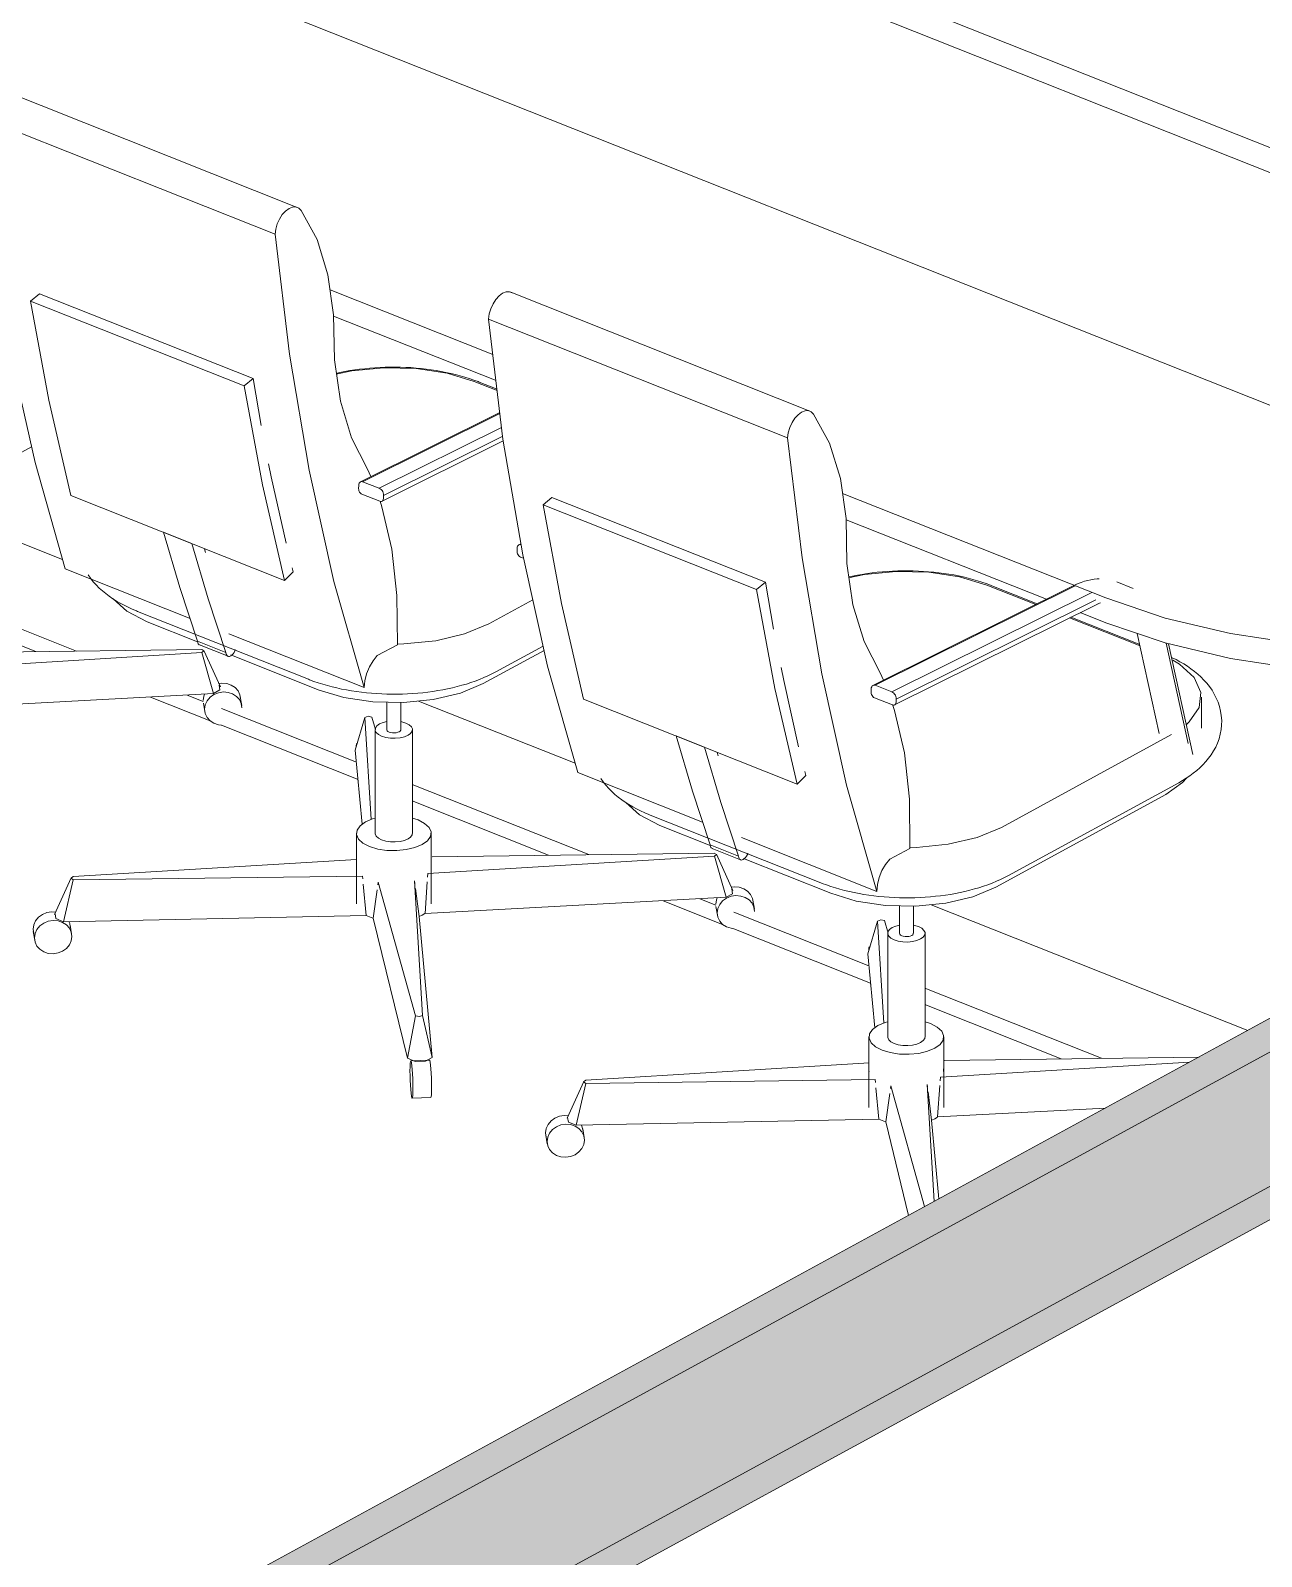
# Model space of a CAD drawing. Header units: millimetres. Extents: x -44545 to 51785, y -22696 to 32686.
# Drawn here: x 18741 to 20056, y 19982 to 21611 of the extents above; entities that cross this region are included whole.
import ezdxf

# ---------------------------------------------------------------- set-up
doc = ezdxf.new("R2010")
doc.units = ezdxf.units.MM
for name, color, linetype, lineweight in [('A-GENM', 13, 'Continuous', 9), ('A-WALL', 113, 'Continuous', 9), ('A-WALL-PATT', 111, 'Continuous', 25)]:
    doc.layers.add(name, color=color, linetype=linetype, lineweight=lineweight)

# ---------------------------------------------------------------- blocks, each defined once
blk = doc.blocks.new('Table Conference 8 Seater_1_ - Table Conference 8 Seater_1_-199038-3D Section 3')
at = {"layer": 'A-GENM'}
for p, q in [((18991, 21912.4), (20436, 21338.5)), ((18991, 21885.8), (20436, 21312)), ((20436, 21312), (18991, 21885.8)), ((20143.8, 21179.4), (18698.8, 21753.2)), ((19026, 21422.1), (18706.6, 21549)), ((19002.3, 21393.6), (18682.8, 21520.4)), ((18741, 21322.1), (18750.5, 21329.9)), ((18978.7, 21239.3), (18750.5, 21329.9)), ((19061, 21334.1), (19234.9, 21265.1)), ((19573.5, 21204.7), (19254.1, 21331.5)), ((18969.2, 21231.5), (18741, 21322.1)), ((19238.3, 21237.2), (19064.8, 21306.1)), ((19549.8, 21176.1), (19230.4, 21302.9)), ((18978.7, 21239.3), (18969.2, 21231.5)), ((18987.4, 21189.2), (18978.7, 21239.3)), ((19239.5, 21226.6), (19215.1, 21236.3)), ((19239.5, 21226.6), (19215.1, 21236.3)), ((19239.4, 21228), (19220.3, 21235.6)), ((19242.3, 21203.1), (19093.4, 21129.1)), ((19242.5, 21202.2), (19095.7, 21129.2)), ((19113.4, 21122.2), (19244.2, 21187.2)), ((19116.5, 21108.3), (19246.1, 21172.7)), ((19245.4, 21177.8), (19118.2, 21114.6)), ((18742, 21166.5), (18676.9, 21131)), ((19104.5, 21134.8), (19101, 21142.6)), ((19091.5, 21121.8), (19091.6, 21125.1)), ((19113.4, 21122.2), (19095.7, 21129.2)), ((19012.3, 21023.9), (18784.2, 21114.5)), ((19095.1, 21115.9), (19114.2, 21108.3)), ((19118.2, 21114.6), (19118.1, 21111.2)), ((19288.6, 21104.6), (19298.1, 21112.5)), ((19516.7, 21014), (19288.6, 21104.6)), ((19526.3, 21021.9), (19298.1, 21112.5)), ((19608.6, 21116.7), (19889.6, 21005.1)), ((18775.2, 21046), (18666.3, 21089.3)), ((19826.3, 21003.7), (19612.3, 21088.6)), ((18913.5, 21063.1), (18883.1, 21075.2)), ((18928, 21053.8), (18926.9, 21057.6)), ((19260.8, 21054.6), (19260.9, 21057.9)), ((19264.7, 21062.8), (19262.7, 21061.8)), ((19021.7, 21032.9), (19020.5, 21037.2)), ((19264.4, 21048.6), (19267.5, 21047.4)), ((18601.2, 21023.4), (18790, 20948.4)), ((18911.4, 20983.1), (18778, 21036.1)), ((19012.3, 21023.9), (19021.7, 21032.9)), ((19526.3, 21021.9), (19516.7, 21014)), ((19534.9, 20971.8), (19526.3, 21021.9)), ((19919.1, 21015.2), (19901.4, 21022.3)), ((18746.8, 20947.9), (18601.2, 21005.7)), ((19858.5, 21019.8), (19641, 20911.6)), ((19857, 21018), (19643.3, 20911.8)), ((19661, 20904.7), (19874.7, 21011)), ((19815, 20998.1), (19762.7, 21018.8)), ((19815, 20998.1), (19762.7, 21018.8)), ((19816.5, 20998.8), (19767.9, 21018.1)), ((18855.3, 20990.7), (19037.8, 20918.3)), ((19230.6, 20977.6), (19277.5, 21003.1)), ((19230.6, 20977.6), (19277.5, 21003.1)), ((19664.1, 20890.8), (19881.4, 20998.9)), ((19879.1, 21003.2), (19665.7, 20897.1)), ((19889.6, 20978.5), (19862.2, 20989.4)), ((18919.5, 20958.2), (18865.8, 20979.6)), ((19926.5, 20953.8), (19850.9, 20983.8)), ((19926.5, 20953.8), (19850.9, 20983.8)), ((19926.1, 20955.3), (19852.5, 20984.6)), ((18919.4, 20958.9), (18949.8, 20946.8)), ((19097.4, 20909.3), (18952.9, 20966.6)), ((19111.5, 20943.5), (19133, 20955.2)), ((19923.3, 20967.1), (19946.7, 20860.5)), ((19954.3, 20956.8), (19977.8, 20849.7)), ((19982.8, 20837.8), (19956.7, 20956.2)), ((18617.9, 20928.1), (18924.1, 20946.7)), ((18923.9, 20950.2), (18621.2, 20946.2)), ((18921.6, 20954.9), (18952, 20942.8)), ((18922.1, 20954.8), (18921.6, 20954.9)), ((18924.1, 20946.7), (18936.4, 20902.9)), ((18926.2, 20948.8), (18943.8, 20910.2)), ((19048.3, 20907.1), (18955, 20944.2)), ((19289.6, 20949), (19224.5, 20913.6)), ((19238.2, 20926.2), (19288.6, 20953.7)), ((19652.1, 20917.3), (19648.6, 20925.1)), ((19639, 20904.4), (19639.1, 20907.7)), ((19661, 20904.7), (19643.3, 20911.8)), ((18936.4, 20902.9), (18614.9, 20885.8)), ((18932.9, 20874), (18869.2, 20899.3)), ((18908.5, 20901.4), (18925.6, 20894.6)), ((18925.7, 20892.9), (18927.2, 20883.7)), ((18966.7, 20890.4), (18965.1, 20899.6)), ((19121.6, 20893.8), (19121.6, 20864.5)), ((19136.6, 20864.5), (19136.6, 20893.4)), ((19322.8, 20828.6), (19155.6, 20895)), ((19559.9, 20806.4), (19331.8, 20897)), ((19642.7, 20898.4), (19661.8, 20890.8)), ((19665.7, 20897.1), (19665.7, 20893.8)), ((19991.8, 20865.9), (19991.8, 20899.3)), ((18944.9, 20886.9), (19089.2, 20829.6)), ((19087.9, 20842.7), (19098.3, 20877.5)), ((19098.3, 20877.5), (19104.9, 20768.5)), ((19109.5, 20864.6), (19105.8, 20877.9)), ((19090.9, 20811.2), (18944.9, 20869.2)), ((19109.1, 20864.5), (19109.1, 20753.8)), ((19149.1, 20753.8), (19149.1, 20864.5)), ((19461.1, 20845.7), (19430.6, 20857.8)), ((19778.2, 20760.1), (19960, 20859.1)), ((19778.2, 20760.1), (19960, 20859.1)), ((19095.4, 20763.6), (19087.9, 20842.7)), ((19475.6, 20836.4), (19474.5, 20840.2)), ((19090.6, 20810.6), (19091, 20810.1)), ((19459, 20765.7), (19325.6, 20818.7)), ((19559.9, 20806.4), (19569.2, 20815.4)), ((19569.2, 20815.4), (19568.1, 20819.7)), ((19148.8, 20806), (19337.6, 20731)), ((19953.9, 20795.2), (19772.1, 20696.1)), ((19785.8, 20708.8), (19967.6, 20807.8)), ((19294.4, 20730.4), (19148.8, 20788.3)), ((19402.9, 20773.3), (19585.4, 20700.8)), ((19467.1, 20740.8), (19413.3, 20762.1)), ((19089.1, 20753.8), (19089.1, 20678.6)), ((19169.1, 20678.6), (19169.1, 20753.8)), ((19645, 20691.8), (19500.5, 20749.2)), ((19165.5, 20710.7), (19471.7, 20729.2)), ((19471.4, 20732.7), (19170, 20728.8)), ((19467, 20741.4), (19497.4, 20729.3)), ((19469.2, 20737.5), (19499.6, 20725.4)), ((19469.7, 20737.3), (19469.2, 20737.5)), ((19484, 20685.4), (19471.7, 20729.2)), ((19491.3, 20692.7), (19473.7, 20731.4)), ((19659.1, 20726), (19680.5, 20737.7)), ((19089.2, 20725.9), (18786.5, 20707.6)), ((19089.2, 20716.9), (19089.1, 20718.4)), ((19165.2, 20706.8), (19165.5, 20710.7)), ((19169, 20719.9), (19169, 20716.9)), ((19595.8, 20689.7), (19502.6, 20726.7)), ((18766.8, 20667.2), (18784.4, 20706.3)), ((18776.3, 20659.4), (18786.7, 20704.1)), ((18786.7, 20704.1), (19095.8, 20708.1)), ((19095.8, 20708.1), (19096, 20705.3)), ((19096.5, 20699.4), (19099.6, 20666)), ((19112.5, 20701.5), (19112.1, 20698.9)), ((19112.5, 20701.5), (19152.4, 20558.9)), ((19151.5, 20700.3), (19151.2, 20702.9)), ((19159.8, 20559.3), (19151.2, 20702.9)), ((19156.1, 20664.8), (19152.2, 20695)), ((19162.5, 20668.3), (19164.8, 20701.9)), ((19111.3, 20693.5), (19107.1, 20663)), ((19484, 20685.4), (19162.5, 20668.3)), ((19480.4, 20656.5), (19416.7, 20681.8)), ((19456.1, 20683.9), (19473.2, 20677.1)), ((19514.3, 20672.9), (19512.7, 20682.2)), ((19099.6, 20666), (18776.3, 20659.4)), ((19143.8, 20513.5), (19107.1, 20663)), ((19156.1, 20664.8), (19170.2, 20514.5)), ((19159.5, 20666.5), (19156.2, 20664.9)), ((19162.3, 20668.2), (19159.5, 20666.5)), ((19473.2, 20675.5), (19474.8, 20666.2)), ((19492.4, 20669.5), (19636.7, 20612.2)), ((19669.2, 20676.3), (19669.2, 20647)), ((19684.2, 20647), (19684.2, 20676)), ((20041.4, 20543.2), (19703.2, 20677.5)), ((18744.4, 20646.9), (18743.7, 20651.4)), ((18743.9, 20648.8), (18745.5, 20639.6)), ((18784.9, 20646.3), (18783.4, 20655.5)), ((19638.5, 20593.8), (19492.4, 20651.8)), ((19635.5, 20625.2), (19645.9, 20660)), ((19645.9, 20660), (19652.5, 20551)), ((19657.1, 20647.2), (19653.4, 20660.5)), ((19656.7, 20647), (19656.7, 20536.4)), ((19696.7, 20536.4), (19696.7, 20647)), ((19643, 20546.1), (19635.5, 20625.2)), ((19638.2, 20593.2), (19638.5, 20592.7)), ((19696.3, 20588.5), (19885.1, 20513.5)), ((19842, 20513), (19696.3, 20570.8)), ((19143.8, 20513.5), (19152.4, 20558.9)), ((19170.2, 20514.5), (19159.8, 20559.3)), ((19636.7, 20536.4), (19636.7, 20461.1)), ((19716.7, 20461.1), (19716.7, 20536.4)), ((19167.2, 20511.6), (19147.3, 20510.9)), ((19636.8, 20508.5), (19334.1, 20490.1)), ((19636.8, 20499.5), (19636.7, 20501)), ((19713, 20493.2), (19979.2, 20509.3)), ((19716.5, 20502.4), (19716.5, 20499.5)), ((19989.4, 20514.9), (19717.5, 20511.3)), ((19314.4, 20449.7), (19332, 20488.8)), ((19323.9, 20442), (19334.3, 20486.6)), ((19334.3, 20486.6), (19643.3, 20490.7)), ((19643.3, 20490.7), (19643.6, 20487.8)), ((19660, 20484), (19659.7, 20481.4)), ((19660, 20484), (19696.1, 20355.1)), ((19699.1, 20482.9), (19698.8, 20485.5)), ((19706.3, 20360.6), (19698.8, 20485.5)), ((19710.1, 20450.9), (19712.4, 20484.4)), ((19712.8, 20489.3), (19713, 20493.2)), ((19148.7, 20470.9), (19168.7, 20471.6)), ((19644.1, 20481.9), (19647.1, 20448.6)), ((19658.9, 20476.1), (19654.6, 20445.6)), ((19703.6, 20447.4), (19699.8, 20477.6)), ((19709.9, 20450.8), (19707.1, 20449)), ((19889.4, 20460.4), (19710.1, 20450.9)), ((19291.9, 20429.4), (19291.3, 20434)), ((19647.1, 20448.6), (19323.9, 20442)), ((19332.5, 20428.8), (19330.9, 20438.1)), ((19679.1, 20345.8), (19654.6, 20445.6)), ((19703.6, 20447.4), (19711.5, 20363.5)), ((19707.1, 20449), (19703.8, 20447.5)), ((19291.5, 20431.4), (19293.1, 20422.1))]:
    blk.add_line(p, q, dxfattribs=at)
for points in [[(18778, 21036.1, 0), (18745.8, 21149.6, 0), (18719.2, 21268.4, 0), (18698.2, 21392.1, 0), (18682.8, 21520.4, 0)], [(19030, 21418.8, 0), (19027.5, 21421.3, 0), (19024.4, 21422.6, 0), (19020.9, 21422.4, 0), (19017.2, 21421, 0), (19013.5, 21418.2, 0), (19010, 21414.4, 0), (19006.9, 21409.7, 0), (19004.6, 21404.5, 0), (19003, 21399, 0), (19002.3, 21393.6, 0)], [(19064.7, 21307.5, 0), (19058.8, 21350.2, 0), (19047.1, 21387.7, 0), (19030, 21418.8, 0)], [(19002.3, 21393.6, 0), (19017.6, 21265.3, 0), (19038.6, 21141.6, 0), (19065.2, 21022.8, 0), (19097.4, 20909.3, 0)], [(19230.4, 21302.9, 0), (19231.1, 21308.4, 0), (19232.7, 21313.9, 0), (19235.1, 21319.1, 0), (19238.1, 21323.8, 0), (19241.6, 21327.6, 0), (19245.3, 21330.4, 0), (19249.1, 21331.8, 0), (19252.6, 21331.9, 0), (19255.5, 21330.8, 0)], [(18784.2, 21114.5, 0), (18760.5, 21216.4, 0), (18741, 21322.1, 0)], [(19101, 21142.6, 0), (19084, 21175.9, 0), (19072.1, 21215.2, 0), (19065.6, 21259.4, 0), (19064.7, 21307.5, 0)], [(19325.6, 20818.7, 0), (19293.4, 20932.1, 0), (19266.8, 21051, 0), (19245.7, 21174.7, 0), (19230.4, 21302.9, 0)], [(19215.1, 21236.3, 0), (19186, 21245.1, 0), (19152.9, 21250.1, 0), (19118.3, 21250.9, 0), (19084.3, 21247.6, 0), (19067.4, 21244.1, 0)], [(19215.1, 21236.3, 0), (19186, 21245.1, 0), (19152.9, 21250.1, 0), (19118.3, 21250.9, 0), (19084.3, 21247.6, 0), (19067.4, 21244.1, 0)], [(19067.7, 21244.9, 0), (19071.6, 21245.8, 0), (19076.8, 21246.8, 0), (19082, 21247.8, 0), (19087.3, 21248.6, 0), (19092.6, 21249.3, 0), (19098, 21249.9, 0), (19103.5, 21250.5, 0), (19108.9, 21250.9, 0), (19114.4, 21251.2, 0), (19119.9, 21251.4, 0), (19125.4, 21251.5, 0), (19130.9, 21251.5, 0), (19136.4, 21251.4, 0), (19141.9, 21251.3, 0), (19147.4, 21251, 0), (19152.9, 21250.6, 0), (19158.3, 21250.1, 0), (19163.7, 21249.5, 0), (19169.1, 21248.7, 0), (19174.4, 21247.9, 0), (19179.6, 21247, 0), (19184.8, 21246, 0), (19190, 21244.9, 0), (19195, 21243.7, 0), (19200, 21242.4, 0), (19204.9, 21241, 0), (19209.7, 21239.4, 0), (19214.5, 21237.8, 0), (19219.1, 21236.1, 0), (19220.3, 21235.6, 0)], [(18969.2, 21231.5, 0), (18988.7, 21125.8, 0), (19012.3, 21023.9, 0)], [(19577.5, 21201.3, 0), (19575.1, 21203.8, 0), (19572, 21205.1, 0), (19568.5, 21205, 0), (19564.7, 21203.5, 0), (19561, 21200.8, 0), (19557.5, 21197, 0), (19554.5, 21192.3, 0), (19552.1, 21187, 0), (19550.5, 21181.5, 0), (19549.8, 21176.1, 0)], [(19612.3, 21090, 0), (19606.3, 21132.7, 0), (19594.6, 21170.2, 0), (19577.5, 21201.3, 0)], [(19549.8, 21176.1, 0), (19565.2, 21047.8, 0), (19586.2, 20924.1, 0), (19612.8, 20805.3, 0), (19645, 20691.8, 0)], [(19014, 21063.6, 0), (18998.1, 21134.3, 0), (18995.3, 21148.2, 0)], [(19091.5, 21121.8, 0), (19091.6, 21120.6, 0), (19091.9, 21119.4, 0), (19092.5, 21118.2, 0), (19093.3, 21117.2, 0), (19094.2, 21116.4, 0), (19095.1, 21115.9, 0)], [(19095.7, 21129.2, 0), (19094.6, 21129.4, 0), (19093.6, 21129.1, 0), (19092.7, 21128.5, 0), (19092, 21127.6, 0), (19091.6, 21126.5, 0), (19091.6, 21125.1, 0)], [(19118.2, 21114.6, 0), (19118.2, 21115.9, 0), (19117.9, 21117.3, 0), (19117.3, 21118.6, 0), (19116.6, 21119.9, 0), (19115.6, 21120.9, 0), (19114.5, 21121.7, 0), (19113.4, 21122.2, 0)], [(19114.2, 21108.3, 0), (19115.2, 21108.1, 0), (19116.1, 21108.1, 0), (19116.9, 21108.5, 0), (19117.5, 21109.2, 0), (19117.9, 21110.1, 0), (19118.1, 21111.2, 0)], [(19133, 20955.2, 0), (19132.5, 21007.8, 0), (19127, 21057.2, 0), (19116.4, 21102.4, 0), (19114.4, 21108.6, 0)], [(19331.8, 20897, 0), (19308.1, 20999, 0), (19288.6, 21104.6, 0)], [(19648.6, 20925.1, 0), (19631.6, 20958.5, 0), (19619.6, 20997.7, 0), (19613.2, 21042, 0), (19612.3, 21090, 0)], [(18919.4, 20958.9, 0), (18900.5, 21016.3, 0), (18883.1, 21075.2, 0)], [(18913.5, 21063.1, 0), (18930.9, 21004.2, 0), (18949.8, 20946.8, 0)], [(19260.8, 21054.6, 0), (19260.9, 21053.4, 0), (19261.2, 21052.1, 0), (19261.8, 21051, 0), (19262.6, 21050, 0), (19263.5, 21049.2, 0), (19264.4, 21048.6, 0)], [(19262.7, 21061.8, 0), (19261.9, 21061.2, 0), (19261.3, 21060.3, 0), (19260.9, 21059.2, 0), (19260.9, 21057.9, 0)], [(19264.8, 21062, 0), (19263.7, 21062.1, 0), (19262.7, 21061.8, 0)], [(18802.6, 21029.9, 0), (18805.2, 21026.1, 0), (18808.1, 21022.4, 0), (18811.2, 21019, 0), (18814.4, 21015.7, 0), (18817.8, 21012.6, 0), (18821.4, 21009.7, 0), (18825, 21007, 0), (18828.8, 21004.3, 0), (18832.8, 21001.8, 0), (18836.8, 20999.5, 0), (18841, 20997.3, 0), (18845.2, 20995.1, 0), (18849.6, 20993.1, 0), (18854.1, 20991.2, 0), (18855.3, 20990.7, 0)], [(19762.7, 21018.8, 0), (19733.5, 21027.6, 0), (19700.5, 21032.6, 0), (19665.8, 21033.5, 0), (19631.9, 21030.1, 0), (19615, 21026.7, 0)], [(19762.7, 21018.8, 0), (19733.5, 21027.6, 0), (19700.5, 21032.6, 0), (19665.8, 21033.5, 0), (19631.9, 21030.1, 0), (19615, 21026.7, 0)], [(19615.3, 21027.5, 0), (19619.1, 21028.3, 0), (19624.3, 21029.4, 0), (19629.6, 21030.3, 0), (19634.9, 21031.1, 0), (19640.2, 21031.9, 0), (19645.6, 21032.5, 0), (19651, 21033, 0), (19656.5, 21033.4, 0), (19662, 21033.7, 0), (19667.5, 21034, 0), (19673, 21034.1, 0), (19678.5, 21034.1, 0), (19684, 21034, 0), (19689.5, 21033.8, 0), (19695, 21033.5, 0), (19700.4, 21033.1, 0), (19705.9, 21032.6, 0), (19711.3, 21032, 0), (19716.6, 21031.3, 0), (19721.9, 21030.5, 0), (19727.2, 21029.6, 0), (19732.4, 21028.6, 0), (19737.5, 21027.5, 0), (19742.6, 21026.2, 0), (19747.6, 21024.9, 0), (19752.5, 21023.5, 0), (19757.3, 21022, 0), (19762, 21020.4, 0), (19766.7, 21018.6, 0), (19767.9, 21018.1, 0)], [(19882.7, 21025.4, 0), (19880.5, 21025.4, 0), (19877.2, 21025, 0), (19873.8, 21024.5, 0), (19870.4, 21023.8, 0), (19867, 21022.9, 0), (19863.5, 21021.7, 0), (19860.1, 21020.4, 0), (19858.7, 21019.8, 0)], [(19889.6, 21005.1, 0), (19953.1, 20983.6, 0), (20023, 20967.1, 0), (20097.6, 20955.8, 0), (20175.1, 20950.1, 0), (20253.6, 20950.1, 0), (20331.1, 20955.8, 0), (20405.7, 20967.1, 0), (20475.6, 20983.7, 0), (20539, 21005.1, 0), (20594.5, 21030.9, 0)], [(18865.8, 20979.6, 0), (18843.9, 20990.9, 0), (18829.4, 21004, 0)], [(19516.7, 21014, 0), (19536.2, 20908.4, 0), (19559.9, 20806.4, 0)], [(19884.2, 21000, 0), (19881.3, 20998.9, 0), (19881.3, 20998.8, 0)], [(19132.9, 20955.9, 0), (19139.9, 20956, 0), (19173.9, 20959.4, 0), (19204.8, 20966.7, 0), (19230.6, 20977.6, 0)], [(19133, 20955.9, 0), (19139.9, 20956, 0), (19173.9, 20959.4, 0), (19204.8, 20966.7, 0), (19230.6, 20977.6, 0)], [(20548.2, 20982.3, 0), (20539, 20978.6, 0), (20475.6, 20957.1, 0), (20405.7, 20940.5, 0), (20331.1, 20929.3, 0), (20253.6, 20923.5, 0), (20175.1, 20923.5, 0), (20097.6, 20929.2, 0), (20023, 20940.5, 0), (19953.1, 20957.1, 0), (19889.6, 20978.5, 0)], [(18921.1, 20955.2, 0), (18920.2, 20956.1, 0), (18919.7, 20957.3, 0), (18919.4, 20958.9, 0)], [(18924.1, 20946.7, 0), (18926.2, 20948.5, 0), (18923.9, 20950.2, 0)], [(18949.8, 20946.8, 0), (18950.1, 20945.2, 0), (18950.7, 20944, 0), (18951.5, 20943.1, 0), (18952.5, 20942.7, 0), (18953.7, 20942.7, 0), (18954.9, 20943.2, 0), (18956.2, 20944.1, 0), (18957.4, 20945.4, 0), (18958.4, 20946.9, 0), (18959.2, 20948.7, 0), (18959.6, 20950.1, 0)], [(19097.4, 20909.3, 0), (19098.1, 20916.5, 0), (19100, 20924.1, 0), (19103, 20931.4, 0), (19106.9, 20938, 0), (19111.5, 20943.5, 0)], [(19967.6, 20807.8, 0), (19971.6, 20810.2, 0), (19975.6, 20812.6, 0), (19979.5, 20815.2, 0), (19983.2, 20817.9, 0), (19986.8, 20820.8, 0), (19990.2, 20823.8, 0), (19993.5, 20827, 0), (19996.6, 20830.4, 0), (19999.6, 20833.9, 0), (20002.3, 20837.7, 0), (20004.8, 20841.7, 0), (20007.1, 20845.9, 0), (20009.1, 20850.2, 0), (20010.7, 20854.8, 0), (20012, 20859.6, 0), (20012.9, 20864.5, 0), (20013.4, 20869.4, 0), (20013.5, 20874.4, 0), (20013.1, 20879.4, 0), (20012.4, 20884.3, 0), (20011.2, 20889.1, 0), (20009.7, 20893.8, 0), (20007.8, 20898.2, 0), (20005.6, 20902.5, 0), (20003.2, 20906.5, 0), (20000.5, 20910.4, 0), (19997.6, 20914, 0), (19994.6, 20917.4, 0), (19991.3, 20920.7, 0), (19987.9, 20923.8, 0), (19984.4, 20926.7, 0), (19980.7, 20929.4, 0), (19976.9, 20932.1, 0), (19973, 20934.6, 0), (19968.9, 20936.9, 0), (19964.8, 20939.2, 0), (19960.5, 20941.3, 0)], [(19976, 20870.1, 0), (19978.9, 20872.7, 0), (19989.6, 20888.1, 0), (19991.4, 20904.2, 0), (19984.2, 20920, 0), (19968.4, 20934.4, 0), (19961.3, 20938.7, 0)], [(19976.1, 20870.1, 0), (19978.9, 20872.7, 0), (19989.6, 20888.1, 0), (19991.4, 20904.2, 0), (19984.2, 20920, 0), (19968.4, 20934.4, 0), (19961.4, 20938.7, 0)], [(19238.2, 20926.2, 0), (19234, 20924, 0), (19229.7, 20922, 0), (19225.3, 20920, 0), (19220.7, 20918.1, 0), (19216.1, 20916.4, 0), (19211.4, 20914.7, 0), (19206.6, 20913.2, 0), (19201.7, 20911.8, 0), (19196.8, 20910.4, 0), (19191.7, 20909.2, 0), (19186.6, 20908.1, 0), (19181.4, 20907, 0), (19176.2, 20906.1, 0), (19170.9, 20905.3, 0), (19165.5, 20904.5, 0), (19160.1, 20903.9, 0), (19154.7, 20903.4, 0), (19149.2, 20903, 0), (19143.8, 20902.7, 0), (19138.3, 20902.4, 0), (19132.8, 20902.3, 0), (19127.3, 20902.3, 0), (19121.7, 20902.4, 0), (19116.2, 20902.6, 0), (19110.8, 20902.9, 0), (19105.3, 20903.3, 0), (19099.9, 20903.8, 0), (19094.5, 20904.4, 0), (19089.1, 20905.1, 0), (19083.8, 20905.9, 0), (19078.5, 20906.8, 0), (19073.3, 20907.8, 0), (19068.2, 20909, 0), (19063.2, 20910.2, 0), (19058.2, 20911.5, 0), (19053.3, 20912.9, 0), (19048.4, 20914.4, 0), (19043.7, 20916, 0), (19039.1, 20917.8, 0), (19037.8, 20918.3, 0)], [(19561.5, 20846.2, 0), (19545.7, 20916.8, 0), (19542.8, 20930.7, 0)], [(18942.5, 20911.8, 0), (18943.4, 20906.8, 0), (18936.4, 20902.9, 0)], [(18941.8, 20913.6, 0), (18945.4, 20914, 0), (18950.6, 20913.6, 0), (18955.4, 20912, 0), (18959.5, 20909.3, 0), (18962.7, 20905.8, 0), (18964.7, 20901.6, 0), (18965.3, 20898.1, 0)], [(19224.5, 20913.6, 0), (19200.3, 20903.4, 0), (19171.2, 20896.5, 0), (19139.3, 20893.4, 0), (19106.7, 20894.2, 0), (19075.6, 20898.8, 0), (19048.3, 20907.1, 0)], [(19643.3, 20911.8, 0), (19642.2, 20911.9, 0), (19641.1, 20911.7, 0), (19640.3, 20911.1, 0), (19639.6, 20910.2, 0), (19639.2, 20909, 0), (19639.1, 20907.7, 0)], [(18925.5, 20895.5, 0), (18926.1, 20900.2, 0), (18927, 20902.4, 0)], [(18966.9, 20887.7, 0), (18966.2, 20892.3, 0), (18964.2, 20896.5, 0), (18961.1, 20900, 0), (18956.9, 20902.7, 0), (18952.1, 20904.3, 0), (18947, 20904.7, 0), (18941.8, 20903.9, 0), (18937, 20902, 0), (18932.9, 20899, 0), (18929.7, 20895.2, 0), (18927.7, 20890.9, 0), (18927, 20886.3, 0)], [(19639, 20904.4, 0), (19639.1, 20903.2, 0), (19639.5, 20901.9, 0), (19640.1, 20900.8, 0), (19640.8, 20899.8, 0), (19641.7, 20898.9, 0), (19642.7, 20898.4, 0)], [(19665.7, 20897.1, 0), (19665.7, 20898.4, 0), (19665.4, 20899.8, 0), (19664.9, 20901.2, 0), (19664.1, 20902.4, 0), (19663.2, 20903.5, 0), (19662.1, 20904.2, 0), (19661, 20904.7, 0)], [(19661.8, 20890.8, 0), (19662.8, 20890.6, 0), (19663.7, 20890.7, 0), (19664.5, 20891.1, 0), (19665.1, 20891.8, 0), (19665.5, 20892.7, 0), (19665.7, 20893.8, 0)], [(19680.5, 20737.7, 0), (19680.1, 20790.4, 0), (19674.5, 20839.7, 0), (19664, 20884.9, 0), (19662, 20891.2, 0)], [(18927, 20886.3, 0), (18927.7, 20881.7, 0), (18929.7, 20877.5, 0), (18932.9, 20874, 0), (18937, 20871.3, 0), (18941.8, 20869.7, 0), (18944.8, 20869.3, 0)], [(19105.8, 20877.9, 0), (19101.8, 20878.7, 0), (19098.3, 20877.5, 0)], [(19113.9, 20870.5, 0), (19111, 20868.5, 0), (19109.4, 20866.2, 0), (19109.1, 20863.7, 0), (19110.2, 20861.4, 0), (19112.6, 20859.2, 0), (19116.1, 20857.4, 0), (19120.5, 20856.1, 0), (19125.4, 20855.3, 0), (19130.7, 20855.2, 0), (19135.8, 20855.7, 0), (19140.4, 20856.8, 0), (19144.3, 20858.4, 0)], [(19121.6, 20873.1, 0), (19117.8, 20872.1, 0), (19113.9, 20870.5, 0)], [(19134.8, 20862.2, 0), (19133.3, 20861.6, 0), (19131.6, 20861.2, 0), (19129.7, 20861, 0), (19127.7, 20861, 0), (19125.9, 20861.3, 0), (19124.2, 20861.8, 0), (19122.9, 20862.5, 0), (19122, 20863.3, 0), (19121.6, 20864.2, 0), (19121.6, 20864.5, 0)], [(19136.6, 20864.7, 0), (19136.5, 20863.8, 0), (19135.9, 20863, 0), (19134.8, 20862.2, 0)], [(19144.3, 20858.4, 0), (19147.1, 20860.5, 0), (19148.8, 20862.8, 0), (19149, 20865.2, 0), (19147.9, 20867.6, 0), (19145.6, 20869.7, 0), (19142.1, 20871.5, 0), (19137.7, 20872.9, 0), (19136.5, 20873.1, 0)], [(19467, 20741.4, 0), (19448.1, 20798.8, 0), (19430.6, 20857.8, 0)], [(19089.8, 20849.6, 0), (19089.5, 20850.1, 0), (19089.1, 20849.2, 0), (19088.9, 20847, 0), (19088.8, 20845.7, 0)], [(19461.1, 20845.7, 0), (19478.5, 20786.7, 0), (19497.4, 20729.3, 0)], [(19350.1, 20812.4, 0), (19352.8, 20808.6, 0), (19355.7, 20805, 0), (19358.8, 20801.5, 0), (19362, 20798.3, 0), (19365.4, 20795.2, 0), (19368.9, 20792.3, 0), (19372.6, 20789.5, 0), (19376.4, 20786.9, 0), (19380.3, 20784.4, 0), (19384.4, 20782, 0), (19388.5, 20779.8, 0), (19392.8, 20777.7, 0), (19397.2, 20775.7, 0), (19401.7, 20773.8, 0), (19402.9, 20773.3, 0)], [(19976.1, 20812.8, 0), (19971.7, 20807.9, 0), (19953.9, 20795.2, 0)], [(19413.3, 20762.1, 0), (19391.5, 20773.4, 0), (19377, 20786.6, 0)], [(19098.7, 20765.9, 0), (19093, 20761.8, 0), (19089.8, 20757.2, 0), (19089.2, 20752.4, 0), (19091.4, 20747.6, 0), (19096.1, 20743.3, 0), (19103.1, 20739.7, 0), (19111.9, 20737, 0), (19121.8, 20735.5, 0), (19132.2, 20735.3, 0), (19142.4, 20736.3, 0), (19151.7, 20738.5, 0), (19159.5, 20741.7, 0)], [(19109, 20769.9, 0), (19106.4, 20769.1, 0), (19098.7, 20765.9, 0)], [(19159.5, 20741.7, 0), (19165.2, 20745.8, 0), (19168.4, 20750.4, 0), (19169, 20755.3, 0), (19166.8, 20760, 0), (19162, 20764.4, 0), (19155.1, 20768, 0), (19149.1, 20769.9, 0)], [(19680.5, 20738.4, 0), (19687.5, 20738.6, 0), (19721.4, 20742, 0), (19752.4, 20749.3, 0), (19778.2, 20760.1, 0)], [(19680.5, 20738.4, 0), (19687.5, 20738.6, 0), (19721.4, 20742, 0), (19752.4, 20749.3, 0), (19778.2, 20760.1, 0)], [(19144.3, 20747.8, 0), (19140.4, 20746.2, 0), (19135.8, 20745, 0), (19130.7, 20744.5, 0), (19125.4, 20744.7, 0), (19120.5, 20745.4, 0), (19116.1, 20746.7, 0), (19112.6, 20748.5, 0), (19110.2, 20750.7, 0), (19109.1, 20753.1, 0), (19109.1, 20753.8, 0)], [(19149, 20754.5, 0), (19148.8, 20752.1, 0), (19147.1, 20749.8, 0), (19144.3, 20747.8, 0)], [(19468.6, 20737.8, 0), (19467.8, 20738.6, 0), (19467.3, 20739.9, 0), (19467, 20741.4, 0)], [(19471.7, 20729.2, 0), (19473.8, 20731, 0), (19471.4, 20732.7, 0)], [(19497.4, 20729.3, 0), (19497.7, 20727.8, 0), (19498.2, 20726.5, 0), (19499, 20725.7, 0), (19500.1, 20725.2, 0), (19501.3, 20725.3, 0), (19502.5, 20725.7, 0), (19503.8, 20726.7, 0), (19504.9, 20727.9, 0), (19506, 20729.5, 0), (19506.8, 20731.3, 0), (19507.2, 20732.7, 0)], [(19645, 20691.8, 0), (19645.7, 20699.1, 0), (19647.5, 20706.6, 0), (19650.5, 20713.9, 0), (19654.5, 20720.5, 0), (19659.1, 20726, 0)], [(18786.5, 20707.6, 0), (18784.4, 20705.8, 0), (18786.7, 20704.1, 0)], [(19490.1, 20694.4, 0), (19491, 20689.3, 0), (19484, 20685.4, 0)], [(19489.4, 20696.1, 0), (19493, 20696.5, 0), (19498.1, 20696.1, 0), (19502.9, 20694.5, 0), (19507.1, 20691.9, 0), (19510.2, 20688.3, 0), (19512.2, 20684.1, 0), (19512.9, 20680.7, 0)], [(19785.8, 20708.8, 0), (19781.6, 20706.6, 0), (19777.2, 20704.5, 0), (19772.8, 20702.5, 0), (19768.3, 20700.7, 0), (19763.7, 20698.9, 0), (19759, 20697.3, 0), (19754.2, 20695.7, 0), (19749.3, 20694.3, 0), (19744.3, 20693, 0), (19739.3, 20691.7, 0), (19734.2, 20690.6, 0), (19729, 20689.6, 0), (19723.7, 20688.6, 0), (19718.4, 20687.8, 0), (19713.1, 20687.1, 0), (19707.7, 20686.5, 0), (19702.3, 20685.9, 0), (19696.8, 20685.5, 0), (19691.3, 20685.2, 0), (19685.8, 20685, 0), (19680.3, 20684.9, 0), (19674.8, 20684.9, 0), (19669.3, 20685, 0), (19663.8, 20685.2, 0), (19658.3, 20685.4, 0), (19652.9, 20685.8, 0), (19647.4, 20686.3, 0), (19642, 20687, 0), (19636.7, 20687.7, 0), (19631.4, 20688.5, 0), (19626.1, 20689.4, 0), (19620.9, 20690.4, 0), (19615.8, 20691.5, 0), (19610.7, 20692.7, 0), (19605.7, 20694, 0), (19600.8, 20695.4, 0), (19596, 20697, 0), (19591.3, 20698.6, 0), (19586.7, 20700.3, 0), (19585.4, 20700.8, 0)], [(19772.1, 20696.1, 0), (19747.8, 20686, 0), (19718.8, 20679.1, 0), (19686.8, 20675.9, 0), (19654.3, 20676.7, 0), (19623.2, 20681.4, 0), (19595.8, 20689.7, 0)], [(19473, 20678.1, 0), (19473.7, 20682.7, 0), (19474.6, 20685, 0)], [(19514.5, 20670.3, 0), (19513.8, 20674.8, 0), (19511.8, 20679, 0), (19508.6, 20682.6, 0), (19504.5, 20685.3, 0), (19499.7, 20686.8, 0), (19494.5, 20687.3, 0), (19489.4, 20686.5, 0), (19484.6, 20684.5, 0), (19480.4, 20681.6, 0), (19477.3, 20677.8, 0), (19475.3, 20673.4, 0), (19474.6, 20668.8, 0)], [(18743.7, 20651.4, 0), (18744.4, 20656.1, 0), (18746.4, 20660.4, 0), (18749.5, 20664.2, 0), (18753.7, 20667.1, 0), (18758.5, 20669.1, 0), (18763.6, 20669.9, 0), (18768, 20669.6, 0)], [(18776.3, 20659.4, 0), (18768.1, 20662.8, 0), (18767.2, 20667.8, 0)], [(19106.8, 20663.1, 0), (19103.1, 20664.4, 0), (19099.7, 20665.9, 0)], [(19474.6, 20668.8, 0), (19475.3, 20664.3, 0), (19477.3, 20660.1, 0), (19480.4, 20656.5, 0), (19484.6, 20653.9, 0), (19489.4, 20652.3, 0), (19492.4, 20651.9, 0)], [(18785.1, 20643.6, 0), (18784.5, 20648.2, 0), (18782.5, 20652.4, 0), (18779.3, 20656, 0), (18775.2, 20658.6, 0), (18770.4, 20660.2, 0), (18765.2, 20660.6, 0), (18760, 20659.8, 0), (18755.2, 20657.9, 0), (18751.1, 20654.9, 0), (18747.9, 20651.1, 0), (18745.9, 20646.8, 0), (18745.3, 20642.2, 0)], [(18782.1, 20659.6, 0), (18782.9, 20657.5, 0), (18783.5, 20654, 0)], [(19653.4, 20660.5, 0), (19649.3, 20661.3, 0), (19645.9, 20660, 0)], [(19661.4, 20653.1, 0), (19658.6, 20651, 0), (19657, 20648.7, 0), (19656.7, 20646.3, 0), (19657.8, 20643.9, 0), (19660.2, 20641.7, 0), (19663.7, 20639.9, 0), (19668, 20638.6, 0), (19673, 20637.9, 0), (19678.2, 20637.7, 0), (19683.3, 20638.2, 0), (19688, 20639.4, 0), (19691.9, 20641, 0)], [(19669.2, 20655.6, 0), (19665.3, 20654.7, 0), (19661.4, 20653.1, 0)], [(19682.4, 20644.8, 0), (19680.9, 20644.1, 0), (19679.2, 20643.7, 0), (19677.2, 20643.5, 0), (19675.3, 20643.6, 0), (19673.4, 20643.9, 0), (19671.8, 20644.4, 0), (19670.5, 20645, 0), (19669.6, 20645.9, 0), (19669.2, 20646.7, 0), (19669.2, 20647, 0)], [(19684.1, 20647.3, 0), (19684, 20646.4, 0), (19683.4, 20645.5, 0), (19682.4, 20644.8, 0)], [(19691.9, 20641, 0), (19694.7, 20643, 0), (19696.3, 20645.3, 0), (19696.6, 20647.7, 0), (19695.5, 20650.1, 0), (19693.1, 20652.3, 0), (19689.6, 20654.1, 0), (19685.3, 20655.4, 0), (19684, 20655.7, 0)], [(18745.3, 20642.2, 0), (18745.9, 20637.6, 0), (18747.9, 20633.4, 0), (18751.1, 20629.9, 0), (18755.2, 20627.2, 0), (18760, 20625.6, 0), (18765.2, 20625.2, 0), (18770.4, 20626, 0), (18775.2, 20627.9, 0), (18779.3, 20630.9, 0), (18782.5, 20634.7, 0), (18784.5, 20639, 0), (18785.1, 20643.6, 0)], [(19637.4, 20632.2, 0), (19637, 20632.6, 0), (19636.7, 20631.7, 0), (19636.4, 20629.5, 0), (19636.4, 20628.3, 0)], [(19152.4, 20558.9, 0), (19156.4, 20558.1, 0), (19159.8, 20559.3, 0)], [(19646.2, 20548.4, 0), (19640.6, 20544.4, 0), (19637.3, 20539.8, 0), (19636.8, 20534.9, 0), (19639, 20530.1, 0), (19643.7, 20525.8, 0), (19650.7, 20522.2, 0), (19659.4, 20519.6, 0), (19669.4, 20518.1, 0), (19679.8, 20517.8, 0), (19690, 20518.8, 0), (19699.3, 20521, 0), (19707.1, 20524.3, 0)], [(19656.6, 20552.5, 0), (19654, 20551.7, 0), (19646.2, 20548.4, 0)], [(19707.1, 20524.3, 0), (19712.8, 20528.4, 0), (19716, 20533, 0), (19716.5, 20537.8, 0), (19714.4, 20542.6, 0), (19709.6, 20546.9, 0), (19702.6, 20550.5, 0), (19696.7, 20552.5, 0)], [(19691.9, 20530.3, 0), (19688, 20528.7, 0), (19683.3, 20527.6, 0), (19678.2, 20527.1, 0), (19673, 20527.2, 0), (19668, 20528, 0), (19663.7, 20529.3, 0), (19660.2, 20531.1, 0), (19657.8, 20533.3, 0), (19656.7, 20535.6, 0), (19656.7, 20536.4, 0)], [(19696.6, 20537.1, 0), (19696.3, 20534.7, 0), (19694.7, 20532.4, 0), (19691.9, 20530.3, 0)], [(19170.2, 20514.5, 0), (19163, 20510.6, 0), (19152.1, 20510.2, 0), (19143.8, 20513.5, 0)], [(19146.6, 20507.5, 0), (19146.5, 20504.4, 0), (19146.4, 20500.2, 0)], [(19146.4, 20500.2, 0), (19146.5, 20495.3, 0), (19146.6, 20490.1, 0), (19146.9, 20484.9, 0), (19147.2, 20480.2, 0), (19147.6, 20476.2, 0), (19148, 20473.2, 0), (19148.4, 20471.4, 0), (19148.7, 20470.9, 0)], [(19149.6, 20481.6, 0), (19149.5, 20486.5, 0), (19149.4, 20491.7, 0), (19149.1, 20496.9, 0), (19148.8, 20501.6, 0), (19148.4, 20505.6, 0), (19148, 20508.6, 0), (19147.6, 20510.4, 0), (19147.2, 20510.9, 0), (19146.9, 20510, 0), (19146.6, 20507.8, 0)], [(19167.1, 20511.6, 0), (19167.5, 20511.1, 0), (19167.9, 20509.3, 0), (19168.3, 20506.3, 0), (19168.7, 20502.3, 0), (19169, 20497.6, 0), (19169.3, 20492.4, 0), (19169.5, 20487.2, 0), (19169.5, 20482.3, 0)], [(19334.1, 20490.1, 0), (19331.9, 20488.4, 0), (19334.3, 20486.6, 0)], [(19148.8, 20470.9, 0), (19149.1, 20471.8, 0), (19149.4, 20474, 0), (19149.5, 20477.4, 0), (19149.6, 20481.6, 0)], [(19169.5, 20482.3, 0), (19169.5, 20478.1, 0), (19169.3, 20474.7, 0), (19169, 20472.5, 0), (19168.7, 20471.7, 0)], [(19291.3, 20434, 0), (19291.9, 20438.6, 0), (19293.9, 20442.9, 0), (19297.1, 20446.7, 0), (19301.2, 20449.7, 0), (19306, 20451.6, 0), (19311.2, 20452.4, 0), (19315.6, 20452.2, 0)], [(19323.9, 20442, 0), (19315.6, 20445.3, 0), (19314.8, 20450.4, 0)], [(19332.7, 20426.2, 0), (19332, 20430.7, 0), (19330, 20434.9, 0), (19326.9, 20438.5, 0), (19322.7, 20441.2, 0), (19317.9, 20442.8, 0), (19312.8, 20443.2, 0), (19307.6, 20442.4, 0), (19302.8, 20440.4, 0), (19298.7, 20437.5, 0), (19295.5, 20433.7, 0), (19293.5, 20429.3, 0), (19292.8, 20424.7, 0)], [(19329.6, 20442.2, 0), (19330.5, 20440, 0), (19331.1, 20436.6, 0)], [(19654.4, 20445.7, 0), (19650.7, 20447, 0), (19647.3, 20448.5, 0)], [(19292.8, 20424.7, 0), (19293.5, 20420.2, 0), (19295.5, 20416, 0), (19298.7, 20412.4, 0), (19302.8, 20409.8, 0), (19307.6, 20408.2, 0), (19312.8, 20407.8, 0), (19317.9, 20408.5, 0), (19322.7, 20410.5, 0), (19326.9, 20413.5, 0), (19330, 20417.2, 0), (19332, 20421.6, 0), (19332.7, 20426.2, 0)]]:
    blk.add_polyline3d(points, dxfattribs=at)

msp = doc.modelspace()

# ---------------------------------------------------------------- hatches: boundary and pattern name
at = {"layer": 'A-WALL-PATT'}
for points in [[(18400.3, 19613.3), (21975.9, 21561.3), (21905.3, 21558.7), (18394.8, 19646.1)], [(18606.2, 19582.2), (22212.2, 21546.7), (21929.9, 21536.3), (18584, 19713.4)]]:
    msp.add_hatch(color=256, dxfattribs=at).paths.add_polyline_path(points, flags=0)
at = {"layer": 'A-WALL-PATT', "lineweight": 9}
msp.add_hatch(color=256, dxfattribs=at).paths.add_polyline_path([(18657.7, 19574.5), (22098.9, 21449.2), (22028.3, 21446.6), (18652.1, 19607.3)], flags=0)

# ---------------------------------------------------------------- linework, layer by layer
at = {"layer": 'A-WALL', "color": 1, "lineweight": 18}
for p, q in [((21905.3, 21558.7), (18399.3, 19648.6)), ((18657.7, 19574.5), (22052.9, 21424.2))]:
    msp.add_line(p, q, dxfattribs=at)
at = {"layer": 'A-WALL'}
for p, q in [((18400.3, 19613.3), (21929.9, 21536.3)), ((22028.3, 21446.6), (18606.2, 19582.2))]:
    msp.add_line(p, q, dxfattribs=at)

# ---------------------------------------------------------------- block references
at = {"layer": 'A-GENM'}
msp.add_blockref('Table Conference 8 Seater_1_ - Table Conference 8 Seater_1_-199038-3D Section 3', (0, 0), dxfattribs=at)

doc.saveas('drawing.dxf')
